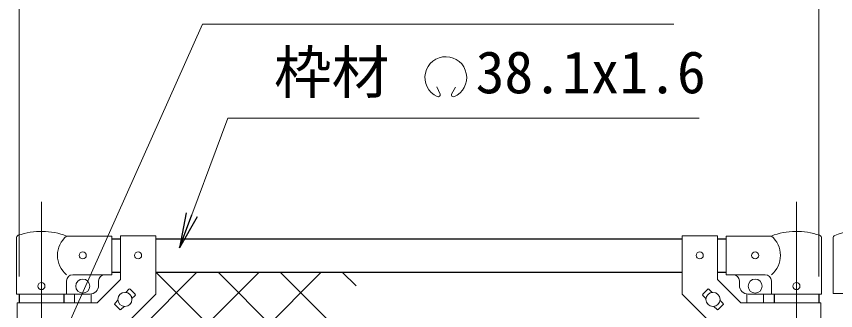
# Model space of a CAD drawing. Units: millimetres, scale not verified. Extents: x -4200 to 4200, y -2970 to 2970.
# Drawn here: x -2564 to -1632, y 580 to 914 of the extents above; entities that cross this region are included whole.
import ezdxf
from ezdxf.enums import TextEntityAlignment as Align

# ---------------------------------------------------------------- set-up
doc = ezdxf.new("R2010")
doc.units = ezdxf.units.MM
doc.header["$LTSCALE"] = 10
doc.linetypes.add('USER1', pattern=[50.8, 31.75, -6.35, 6.35, -6.35])
for name, color, linetype, lineweight in [('0-1_D-BMK', 2, 'USER1', 13), ('0-2_D-STR1', 1, 'Continuous', 25), ('0-3_D-STR3', 3, 'Continuous', 13), ('0-7_D-STR-DIM', 7, 'Continuous', 13), ('0-A_D-STR-TXT', 7, 'Continuous', 13), ('0-B_D-STR2', 7, 'Continuous', 13)]:
    doc.layers.add(name, color=color, linetype=linetype, lineweight=lineweight)
doc.layers.add('0-8_0', color=7, linetype='Continuous')
doc.styles.add('ＭＳ ゴシック', font='')
doc.styles.get('ＭＳ ゴシック').set_extended_font_data('MS Gothic')

# ---------------------------------------------------------------- blocks, each defined once
blk = doc.blocks.new('_Open')
at = {"layer": '0-8_0'}
blk.add_line((-10, 1.667), (0, 0), dxfattribs=at)
blk.add_lwpolyline([(-10, -1.667), (0, 0), (-10, 0)], dxfattribs=at)

msp = doc.modelspace()

# ---------------------------------------------------------------- linework, layer by layer
at = {"layer": '0-1_D-BMK'}
for p, q in [((-2535.9, 703.1), (-2535.9, -535.29)), ((-2535.9, 703.1), (-2535.9, -535.29)), ((-1676.7, 703.1), (-1676.7, -535.29)), ((-1676.7, 703.1), (-1676.7, -535.29))]:
    msp.add_line(p, q, dxfattribs=at)
at = {"layer": '0-2_D-STR1'}
for p, q in [((-2455.9, 661.37), (-2445.9, 661.37)), ((-2455.9, 661.37), (-2445.9, 661.37)), ((-2405.9, 661.37), (-1806.7, 661.37)), ((-2405.9, 661.37), (-1806.7, 661.37)), ((-1766.7, 661.37), (-1756.7, 661.37)), ((-1766.7, 661.37), (-1756.7, 661.37)), ((-2455.9, 623.37), (-2445.9, 623.37)), ((-2455.9, 623.37), (-2445.9, 623.37)), ((-2405.9, 623.37), (-1806.7, 623.37)), ((-2405.9, 623.37), (-1806.7, 623.37)), ((-1766.7, 623.37), (-1756.7, 623.37)), ((-1766.7, 623.37), (-1756.7, 623.37)), ((-2561.3, 598.37), (-2561.3, 588.32)), ((-2561.3, 598.37), (-2561.3, 588.32)), ((-2510.5, 598.37), (-2510.5, 588.32)), ((-2510.5, 598.37), (-2510.5, 588.32)), ((-1702.1, 598.37), (-1702.1, 588.32)), ((-1702.1, 598.37), (-1702.1, 588.32)), ((-1651.3, 598.37), (-1651.3, 588.32)), ((-1651.3, 598.37), (-1651.3, 588.32))]:
    msp.add_line(p, q, dxfattribs=at)
at = {"layer": '0-3_D-STR3'}
for p, q in [((-2564.45, 598.37), (-2564.45, 662.06)), ((-2564.45, 598.37), (-2564.45, 662.06)), ((-2455.9, 664.37), (-2507.35, 664.37)), ((-2455.9, 664.37), (-2507.35, 664.37)), ((-2455.9, 664.37), (-2455.9, 620.37)), ((-2455.9, 664.37), (-2455.9, 620.37)), ((-2445.9, 664.57), (-2445.9, 614.89)), ((-2445.9, 664.57), (-2405.9, 664.57)), ((-2445.9, 664.57), (-2445.9, 614.89)), ((-2445.9, 664.57), (-2405.9, 664.57)), ((-2405.9, 664.57), (-2405.9, 598.32)), ((-2405.9, 664.57), (-2405.9, 598.32)), ((-1806.7, 664.57), (-1806.7, 598.32)), ((-1766.7, 664.57), (-1806.7, 664.57)), ((-1806.7, 664.57), (-1806.7, 598.32)), ((-1766.7, 664.57), (-1806.7, 664.57)), ((-1766.7, 664.57), (-1766.7, 614.89)), ((-1766.7, 664.57), (-1766.7, 614.89)), ((-1756.7, 664.37), (-1705.25, 664.37)), ((-1756.7, 664.37), (-1756.7, 620.37)), ((-1756.7, 664.37), (-1705.25, 664.37)), ((-1756.7, 664.37), (-1756.7, 620.37)), ((-1648.15, 598.37), (-1648.15, 662.06)), ((-1648.15, 598.37), (-1648.15, 662.06)), ((-1634.95, 661.92), (-1634.95, 599.07)), ((-1634.95, 661.92), (-1634.95, 599.07)), ((-2455.9, 620.37), (-2500.35, 620.37)), ((-2455.9, 620.37), (-2500.35, 620.37)), ((-1756.7, 620.37), (-1712.25, 620.37)), ((-1756.7, 620.37), (-1712.25, 620.37)), ((-2507.35, 598.37), (-2507.35, 613.37)), ((-2507.35, 598.37), (-2507.35, 613.37)), ((-2472.46, 588.32), (-2445.9, 614.89)), ((-2472.46, 588.32), (-2445.9, 614.89)), ((-2470.9, 613.37), (-2470.9, 608.37)), ((-2470.9, 613.37), (-2470.9, 608.37)), ((-1740.13, 588.32), (-1766.7, 614.89)), ((-1740.13, 588.32), (-1766.7, 614.89)), ((-1741.7, 613.37), (-1741.7, 608.37)), ((-1741.7, 613.37), (-1741.7, 608.37)), ((-1705.25, 598.37), (-1705.25, 613.37)), ((-1705.25, 598.37), (-1705.25, 613.37)), ((-2564.45, 598.37), (-2507.35, 598.37)), ((-2564.45, 598.37), (-2507.35, 598.37)), ((-2507.35, 598.37), (-2480.9, 598.37)), ((-2507.35, 598.37), (-2480.9, 598.37)), ((-2498.4, 598.37), (-2498.4, 588.32)), ((-2498.4, 598.37), (-2498.4, 588.32)), ((-2479.4, 598.37), (-2479.4, 588.32)), ((-2479.4, 598.37), (-2479.4, 588.32)), ((-2440.02, 600.27), (-2436.3, 603.98)), ((-2440.02, 600.27), (-2436.3, 603.98)), ((-2434.89, 603.98), (-2429.23, 598.33)), ((-2434.89, 603.98), (-2429.23, 598.33)), ((-2432.94, 593.2), (-2429.23, 596.91)), ((-2432.94, 593.2), (-2429.23, 596.91)), ((-1777.71, 603.98), (-1783.36, 598.33)), ((-1777.71, 603.98), (-1783.36, 598.33)), ((-1779.65, 593.2), (-1783.36, 596.91)), ((-1779.65, 593.2), (-1783.36, 596.91)), ((-1772.58, 600.27), (-1776.29, 603.98)), ((-1772.58, 600.27), (-1776.29, 603.98)), ((-1733.2, 598.37), (-1733.2, 588.32)), ((-1733.2, 598.37), (-1733.2, 588.32)), ((-1705.25, 598.37), (-1731.7, 598.37)), ((-1705.25, 598.37), (-1731.7, 598.37)), ((-1714.2, 598.37), (-1714.2, 588.32)), ((-1714.2, 598.37), (-1714.2, 588.32)), ((-1648.15, 598.37), (-1705.25, 598.37)), ((-1648.15, 598.37), (-1705.25, 598.37)), ((-1634.95, 599.07), (-1546.55, 599.07)), ((-1634.95, 599.07), (-1546.55, 599.07)), ((-2563.6, 588.32), (-2472.46, 588.32)), ((-2563.6, 588.32), (-2563.6, 548.32)), ((-2563.6, 588.32), (-2472.46, 588.32)), ((-2563.6, 588.32), (-2563.6, 548.32)), ((-2452.56, 587.72), (-2448.85, 591.44)), ((-2452.56, 587.72), (-2448.85, 591.44)), ((-1760.03, 587.72), (-1763.74, 591.44)), ((-1760.03, 587.72), (-1763.74, 591.44)), ((-1649, 588.32), (-1740.13, 588.32)), ((-1649, 588.32), (-1740.13, 588.32)), ((-1649, 588.32), (-1649, 548.32)), ((-1649, 588.32), (-1649, 548.32)), ((-2452.56, 586.31), (-2446.91, 580.65)), ((-2452.56, 586.31), (-2446.91, 580.65)), ((-2445.49, 580.65), (-2441.78, 584.37)), ((-2445.49, 580.65), (-2441.78, 584.37)), ((-1767.1, 580.65), (-1770.82, 584.37)), ((-1767.1, 580.65), (-1770.82, 584.37)), ((-1760.03, 586.31), (-1765.69, 580.65)), ((-1760.03, 586.31), (-1765.69, 580.65))]:
    msp.add_line(p, q, dxfattribs=at)
for points in [[(-2563.6, 548.32), (-2455.9, 548.32), (-2405.9, 598.32)], [(-2563.6, 548.32), (-2455.9, 548.32), (-2405.9, 598.32)], [(-1649, 548.32), (-1756.7, 548.32), (-1806.7, 598.32)], [(-1649, 548.32), (-1756.7, 548.32), (-1806.7, 598.32)]]:
    msp.add_lwpolyline(points, dxfattribs=at)
for centre, radius in [((-2488.9, 642.37), 4), ((-2488.9, 642.37), 4), ((-2425.9, 642.32), 4), ((-2425.9, 642.32), 4), ((-1786.7, 642.32), 4), ((-1786.7, 642.32), 4), ((-1723.7, 642.37), 4), ((-1723.7, 642.37), 4), ((-2488.9, 607.37), 8), ((-2488.9, 607.37), 8), ((-1723.7, 607.37), 8), ((-1723.7, 607.37), 8), ((-2535.9, 607.37), 4), ((-2535.9, 607.37), 4), ((-1676.7, 607.37), 4), ((-1676.7, 607.37), 4), ((-2440.9, 592.32), 8), ((-2440.9, 592.32), 8), ((-1771.7, 592.32), 8), ((-1771.7, 592.32), 8)]:
    msp.add_circle(centre, radius, dxfattribs=at)
for centre, radius, start, end in [((-1601.55, 591.37), 80, 67.09875, 113.10629), ((-1601.55, 591.37), 80, 67.09875, 113.10629), ((-2561.15, 662.06), 3.3, 109.22051, 180), ((-2561.15, 662.06), 3.3, 109.22051, 180), ((-2535.9, 589.64), 80, 69.0916, 109.22051), ((-2535.9, 589.64), 80, 69.0916, 109.22051), ((-2489.15, 642.37), 28.55, 129.59418, 230.40582), ((-2489.15, 642.37), 28.55, 129.59418, 230.40582), ((-1676.7, 589.64), 80, 70.77949, 110.9084), ((-1676.7, 589.64), 80, 70.77949, 110.9084), ((-1723.44, 642.37), 28.55, 309.59418, 50.40582), ((-1723.44, 642.37), 28.55, 309.59418, 50.40582), ((-1651.45, 662.06), 3.3, 0, 70.77949), ((-1651.45, 662.06), 3.3, 0, 70.77949), ((-1631.65, 661.92), 3.3, 113.10629, 180), ((-1631.65, 661.92), 3.3, 113.10629, 180), ((-2500.35, 613.37), 7, 90, 180), ((-2500.35, 613.37), 7, 90, 180), ((-2463.9, 613.37), 7, 90, 180), ((-2463.9, 613.37), 7, 90, 180), ((-1748.7, 613.37), 7, 0, 90), ((-1748.7, 613.37), 7, 0, 90), ((-1712.25, 613.37), 7, 0, 90), ((-1712.25, 613.37), 7, 0, 90), ((-2480.9, 608.37), 10, 270, 0), ((-2480.9, 608.37), 10, 270, 0), ((-1731.7, 608.37), 10, 180, 270), ((-1731.7, 608.37), 10, 180, 270), ((-2435.59, 603.28), 1, 45, 135), ((-2435.59, 603.28), 1, 45, 135), ((-2429.94, 597.62), 1, 315, 45), ((-2429.94, 597.62), 1, 315, 45), ((-1782.66, 597.62), 1, 135, 225), ((-1782.66, 597.62), 1, 135, 225), ((-1777, 603.28), 1, 45, 135), ((-1777, 603.28), 1, 45, 135), ((-2451.86, 587.01), 1, 135, 225), ((-2451.86, 587.01), 1, 135, 225), ((-1760.74, 587.01), 1, 315, 45), ((-1760.74, 587.01), 1, 315, 45), ((-2446.2, 581.36), 1, 225, 315), ((-2446.2, 581.36), 1, 225, 315), ((-1766.39, 581.36), 1, 225, 315), ((-1766.39, 581.36), 1, 225, 315)]:
    msp.add_arc(centre, radius, start, end, dxfattribs=at)
at = {"layer": '0-7_D-STR-DIM'}
for p, q in [((-2561.3, 618.37), (-2561.3, 1051.37)), ((-2561.3, 618.37), (-2561.3, 1051.37)), ((-1651.3, 618.37), (-1651.3, 1051.37)), ((-1651.3, 618.37), (-1651.3, 1051.37))]:
    msp.add_line(p, q, dxfattribs=at)
at = {"layer": '0-A_D-STR-TXT'}
for p, q in [((-2082.01, 825.75), (-2085.84, 833.96)), ((-2082.01, 825.75), (-2085.84, 833.96)), ((-2069.42, 825.74), (-2064.9, 833.58)), ((-2069.42, 825.74), (-2064.9, 833.58))]:
    msp.add_line(p, q, dxfattribs=at)
for points in [[(-1816.38, 905.49), (-2352.58, 905.49), (-2526.26, 516.15)], [(-1816.38, 905.49), (-2352.58, 905.49), (-2526.26, 516.15)], [(-1787.47, 798.46), (-2323.67, 798.46), (-2378.23, 652.8)], [(-1787.47, 798.46), (-2323.67, 798.46), (-2378.23, 652.8)]]:
    msp.add_lwpolyline(points, dxfattribs=at)
for centre, radius, start, end in [((-2075.72, 844.63), 23.75, 292.92895, 245.65759), ((-2075.72, 844.63), 23.75, 292.92895, 245.65759), ((-2084.47, 825.29), 2.5, 245.55066, 10.6575), ((-2084.47, 825.29), 2.5, 245.55066, 10.6575), ((-2066.97, 825.28), 2.5, 169.34241, 276.63708), ((-2066.97, 825.28), 2.5, 169.34241, 276.63708)]:
    msp.add_arc(centre, radius, start, end, dxfattribs=at)
at = {"layer": '0-B_D-STR2'}
for p, q in [((-2479.4, 502.89), (-2358.92, 623.37)), ((-2479.4, 432.18), (-2288.21, 623.37)), ((-2479.4, 361.47), (-2217.5, 623.37)), ((-2479.4, 502.89), (-2358.92, 623.37)), ((-2479.4, 432.18), (-2288.21, 623.37)), ((-2479.4, 361.47), (-2217.5, 623.37)), ((-2222.89, 511.27), (-2334.98, 623.37)), ((-2222.89, 511.27), (-2334.98, 623.37)), ((-2200.4, 559.5), (-2264.27, 623.37)), ((-2200.4, 559.5), (-2264.27, 623.37)), ((-2177.92, 607.72), (-2193.56, 623.37)), ((-2177.92, 607.72), (-2193.56, 623.37))]:
    msp.add_line(p, q, dxfattribs=at)
msp.add_lwpolyline([(-2245.38, 463.05), (-2253.69, 471.37), (-2405.69, 623.37)], dxfattribs=at)
msp.add_lwpolyline([(-2245.38, 463.05), (-2253.69, 471.37), (-2405.69, 623.37)], dxfattribs=at)

# ---------------------------------------------------------------- block references
at = {"layer": '0-A_D-STR-TXT', "xscale": 4, "yscale": 4, "rotation": 249.46512}
msp.add_blockref('_Open', (-2378.93, 650.93), dxfattribs=at)
msp.add_blockref('_Open', (-2378.93, 650.93), dxfattribs=at)

# ---------------------------------------------------------------- texts
at = {"layer": '0-A_D-STR-TXT', "style": 'ＭＳ ゴシック'}
msp.add_text('枠材 \u300038.1x1.6', height=48.09, dxfattribs=at).set_placement((-2271.22, 812.32), align=Align.BOTTOM_LEFT)
msp.add_text('枠材 \u300038.1x1.6', height=48.09, dxfattribs=at).set_placement((-2271.22, 812.32), align=Align.BOTTOM_LEFT)

doc.saveas('drawing.dxf')
